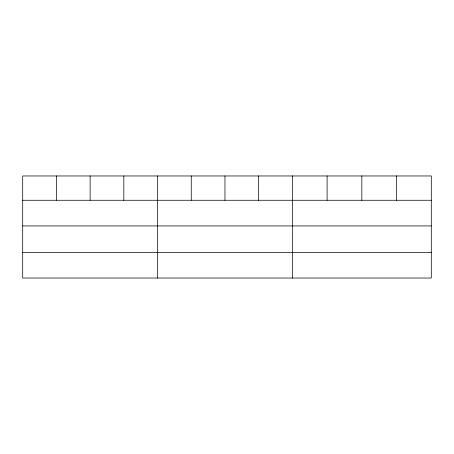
<?xml version="1.0" encoding="UTF-8"?>
<svg xmlns="http://www.w3.org/2000/svg" width="454" height="454" viewBox="0 0 454 454"><rect width="100%" height="100%" fill="white"/><g stroke="black" fill="none" stroke-linecap="round" stroke-linejoin="round"><path stroke-width="0.68" d="M431.3 225.927L431.3 175.965L22.7 175.965L22.7 278.035L431.3 278.035L431.3 225.927L22.7 225.927M22.7 200.265L431.3 200.265M22.7 252.373L431.3 252.373M396.569 175.965L396.569 200.265M361.838 175.965L361.838 200.265M327.107 175.965L327.107 200.265M292.376 175.965L292.376 278.035M258.666 175.965L258.666 200.265M224.957 175.965L224.957 200.265M191.248 175.965L191.248 200.265M157.538 175.965L157.538 278.035M123.828 175.965L123.828 200.265M90.119 175.965L90.119 200.265M56.41 175.965L56.41 200.265"/></g></svg>
